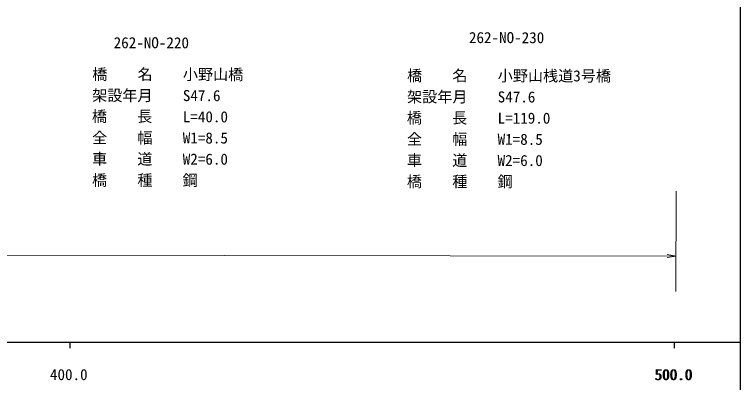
# Model space of a CAD drawing. Units: millimetres, scale not verified. Extents: x 39966 to 680000, y 20000 to 380000.
# Drawn here: x 458864 to 579000, y 198357 to 259167 of the extents above; entities that cross this region are included whole.
import ezdxf
from ezdxf.enums import TextEntityAlignment as Align

# ---------------------------------------------------------------- set-up
doc = ezdxf.new("R2010")
doc.units = ezdxf.units.MM
doc.header["$LTSCALE"] = 1000
for name, color, linetype, lineweight in [('M-BGD', 7, 'Continuous', 13), ('M-STR-STR1', 1, 'Continuous', 13), ('M-STR-STR3', 7, 'Continuous', 13), ('M-TTL-BAND', 7, 'Continuous', 25)]:
    doc.layers.add(name, color=color, linetype=linetype, lineweight=lineweight)
doc.styles.add('ＭＳ ゴシック', font='')
doc.styles.get('ＭＳ ゴシック').set_extended_font_data('MS Gothic')

# ---------------------------------------------------------------- blocks, each defined once
blk = doc.blocks.new('open_arrow')
at = {"color": 0, "linetype": 'Continuous', "lineweight": -2}
blk.add_lwpolyline([(7.5, 1.25), (0, 0), (7.5, -1.25)], dxfattribs=at)

msp = doc.modelspace()

# ---------------------------------------------------------------- linework, layer by layer
at = {"layer": 'M-BGD'}
for points, knots in [([(306433, 271768), (308503, 270750), (310573, 269733), (312616, 268664), (314281, 267792), (315928, 266886), (317599, 266024), (318695, 265459), (319800, 264912), (320875, 264310), (321766, 263811), (322635, 263273), (323505, 262736), (324251, 262275), (324997, 261814), (325765, 261393), (326538, 260969), (327332, 260586), (328119, 260189), (329939, 259270), (331722, 258278), (333517, 257317), (334784, 256638), (336058, 255976), (337347, 255325), (339231, 254374), (341146, 253449), (343161, 252868), (345315, 252248), (347584, 252020), (349856, 252026), (351943, 252032), (354033, 252236), (355999, 252848), (358717, 253694), (361199, 255321), (363395, 257177), (364500, 258111), (365533, 259104), (366586, 260081), (367767, 261178), (368973, 262254), (370239, 263262), (373091, 265531), (376248, 267450), (379622, 268834), (380958, 269383), (382329, 269847), (383734, 270167), (385337, 270532), (386985, 270708), (388630, 270759), (390972, 270833), (393309, 270653), (395649, 270610), (398050, 270565), (400453, 270665), (402853, 270598), (404935, 270540), (407014, 270358), (409086, 270126), (411370, 269871), (413645, 269557), (415919, 269238), (418041, 268941), (420162, 268640), (422291, 268397), (424301, 268167), (426319, 267989), (428339, 267879), (430676, 267752), (433018, 267717), (435358, 267683), (438960, 267631), (442561, 267580), (446164, 267574), (448797, 267569), (451431, 267589), (454061, 267607), (456507, 267624), (458951, 267640), (461403, 267826), (462603, 267917), (463804, 268049), (464960, 268329), (465853, 268545), (466719, 268850), (467594, 269202), (468487, 269562), (469389, 269971), (470043, 270629), (470676, 271266), (471076, 272134), (471444, 272986), (471681, 273534), (471904, 274075), (472186, 274586), (472624, 275381), (473203, 276104), (473883, 276739), (474447, 277266), (475081, 277731), (475436, 278402), (475661, 278828), (475775, 279338), (475736, 279818), (475682, 280485), (475334, 281095), (475092, 281727), (474512, 283243), (474544, 284888), (474576, 286533)], [0, 0, 0, 0, 1, 1, 1, 2, 2, 2, 3, 3, 3, 4, 4, 4, 5, 5, 5, 6, 6, 6, 7, 7, 7, 8, 8, 8, 9, 9, 9, 10, 10, 10, 11, 11, 11, 12, 12, 12, 13, 13, 13, 14, 14, 14, 15, 15, 15, 16, 16, 16, 17, 17, 17, 18, 18, 18, 19, 19, 19, 20, 20, 20, 21, 21, 21, 22, 22, 22, 23, 23, 23, 24, 24, 24, 25, 25, 25, 26, 26, 26, 27, 27, 27, 28, 28, 28, 29, 29, 29, 30, 30, 30, 31, 31, 31, 32, 32, 32, 33, 33, 33, 34, 34, 34, 35, 35, 35, 36, 36, 36, 37, 37, 37, 37]), ([(357513, 250949), (358403, 251501), (359293, 252053), (360156, 252646), (361224, 253380), (362251, 254177), (363211, 255047), (364534, 256247), (365729, 257586), (367090, 258738), (367547, 259125), (368022, 259490), (368501, 259851), (369294, 260450), (370097, 261036), (370909, 261608), (372177, 262500), (373469, 263358), (374786, 264183), (376021, 264956), (377277, 265700), (378604, 266290), (380373, 267076), (382266, 267587), (384182, 267924), (387839, 268568), (391576, 268576), (395273, 268317), (398417, 268097), (401533, 267683), (404661, 267363), (407751, 267047), (410853, 266822), (413931, 266410), (416379, 266082), (418812, 265635), (421265, 265342), (422746, 265165), (424234, 265043), (425724, 264982), (427581, 264906), (429441, 264924), (431299, 264974), (434118, 265049), (436933, 265198), (439750, 265312), (443288, 265455), (446830, 265543), (450372, 265530), (452955, 265520), (455538, 265457), (458118, 265576), (459374, 265634), (460630, 265735), (461874, 265922), (462725, 266050), (463570, 266218), (464399, 266447), (465174, 266660), (465934, 266926), (466688, 267206), (467503, 267508), (468310, 267826), (469096, 268200), (469922, 268592), (470724, 269045), (471445, 269604), (472047, 270070), (472594, 270609), (473091, 271186), (473684, 271874), (474208, 272617), (474738, 273355), (475334, 274185), (475939, 275008), (476561, 275816), (477033, 276430), (477516, 277035), (477855, 277751), (477993, 278043), (478107, 278354), (478114, 278665), (478120, 278965), (478025, 279265), (477953, 279566), (477859, 279960), (477803, 280354), (477709, 280737), (477496, 281599), (477089, 282408), (476735, 283241), (476569, 283632), (476414, 284029), (476329, 284435), (476152, 285279), (476273, 286166), (476394, 287053)], [0, 0, 0, 0, 1, 1, 1, 2, 2, 2, 3, 3, 3, 4, 4, 4, 5, 5, 5, 6, 6, 6, 7, 7, 7, 8, 8, 8, 9, 9, 9, 10, 10, 10, 11, 11, 11, 12, 12, 12, 13, 13, 13, 14, 14, 14, 15, 15, 15, 16, 16, 16, 17, 17, 17, 18, 18, 18, 19, 19, 19, 20, 20, 20, 21, 21, 21, 22, 22, 22, 23, 23, 23, 24, 24, 24, 25, 25, 25, 26, 26, 26, 27, 27, 27, 28, 28, 28, 29, 29, 29, 30, 30, 30, 31, 31, 31, 32, 32, 32, 32])]:
    msp.add_open_spline(points, degree=3, knots=knots, dxfattribs=at)
at = {"layer": 'M-STR-STR3'}
for p, q in [((568347, 229972), (568321, 213408)), ((260585, 219727), (568330, 219236))]:
    msp.add_line(p, q, dxfattribs=at)
at = {"layer": 'M-TTL-BAND'}
for p, q in [((579000, 20000), (579000, 370000)), ((40000, 205000), (579000, 205000)), ((468000, 205000), (468000, 204000)), ((568000, 205000), (568000, 204000))]:
    msp.add_line(p, q, dxfattribs=at)

# ---------------------------------------------------------------- block references
at = {"layer": 'M-STR-STR3', "xscale": 193, "yscale": 193, "rotation": 179.9}
msp.add_blockref('open_arrow', (568330, 219236), dxfattribs=at)

# ---------------------------------------------------------------- texts
at = {"layer": 'M-STR-STR1', "style": 'ＭＳ ゴシック'}
for s, p in [('262-NO-230', (534060, 253899)), ('262-NO-220', (475269, 253052)), ('橋\u3000\u3000名', (471720, 247835)), ('小野山橋', (486720, 247811)), ('橋\u3000\u3000名', (523823, 247611)), ('小野山桟道3号橋', (538823, 247588)), ('架設年月', (471714, 244335)), ('S47.6', (486714, 244311)), ('架設年月', (523817, 244111)), ('S47.6', (538817, 244088)), ('橋    長', (471662, 240884)), ('L=40.0', (486709, 240811)), ('橋    長', (523790, 240634)), ('L=119.0', (538811, 240588)), ('全\u3000\u3000幅', (471703, 237335)), ('W1=8.5', (486703, 237311)), ('全\u3000\u3000幅', (523806, 237111)), ('W1=8.5', (538806, 237088)), ('車\u3000\u3000道', (471698, 233835)), ('W2=6.0', (486698, 233811)), ('車\u3000\u3000道', (523800, 233611)), ('W2=6.0', (538800, 233588)), ('橋\u3000\u3000種', (471692, 230335)), ('鋼', (486692, 230311)), ('橋\u3000\u3000種', (523795, 230111)), ('鋼', (538795, 230088))]:
    msp.add_text(s, height=1833, rotation=359.909, dxfattribs=at).set_placement(p, align=Align.BOTTOM_LEFT)
at = {"layer": 'M-TTL-BAND', "style": 'ＭＳ ゴシック'}
for s, p in [('400.0', (467844, 198195)), ('500.0', (567844, 198195)), ('500.0', (568000, 198195))]:
    msp.add_text(s, height=1833, dxfattribs=at).set_placement(p, align=Align.BOTTOM_CENTER)

doc.saveas('drawing.dxf')
